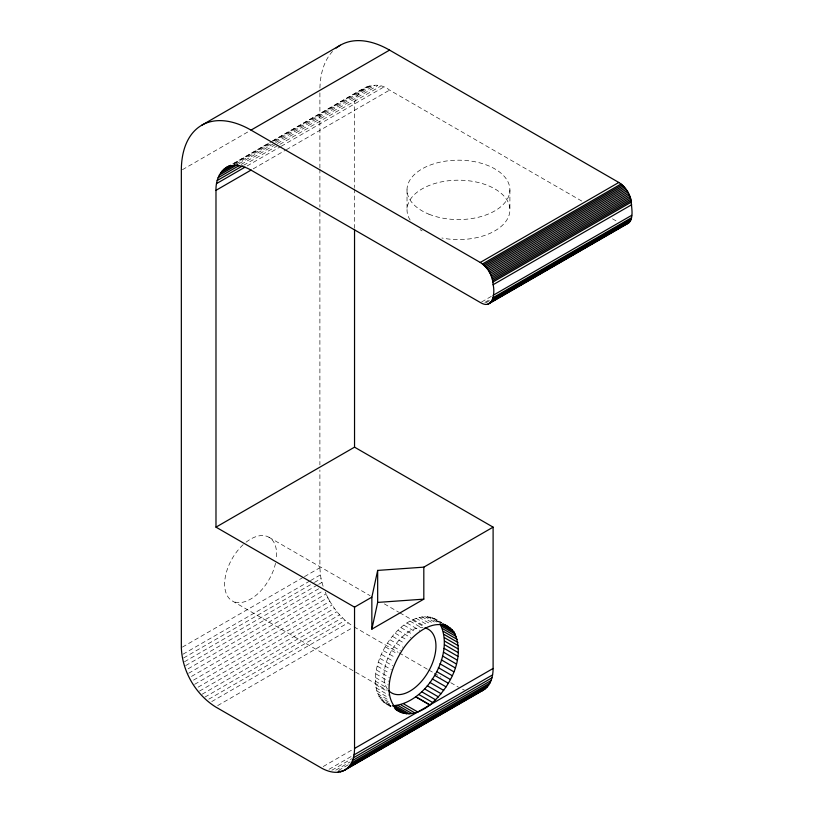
<?xml version="1.0" encoding="UTF-8"?>
<svg xmlns="http://www.w3.org/2000/svg" width="813" height="813" viewBox="0 0 813 813"><rect width="100%" height="100%" fill="white"/><g stroke="black" fill="none" stroke-linecap="round" stroke-linejoin="round"><path stroke-width="0.61" stroke-dasharray="4.07 3.05" d="M390.799 706.599C348.167 686.06 403.197 592.514 441.916 622.982M581.742 201.055L389.569 90.111C374.193 77.601 351.389 90.761 354.539 110.334L354.539 187.579M182.437 169.693L249.52 130.974M232.833 163.84L271.329 141.625M272.426 140.984L364.803 87.662M233.992 163.393L271.461 141.767M272.477 141.177L367.049 86.574M234.215 163.921L269.601 143.484M273.808 141.066L369.478 85.822M236.065 163.931L271.257 143.616M275.282 141.289L372.059 85.416M239.052 163.708L275.343 142.753M275.79 142.499L374.763 85.355M241.187 164.389L276.42 144.043M277.477 143.434L377.588 85.629M243.565 165.313L278.757 144.999M279.855 144.368L380.504 86.259M247.122 165.943L280.292 146.787M281.217 146.259L383.482 87.215M253.209 168.84L285.261 150.334M286.359 149.704L389.569 90.111M481.611 301.979L491.509 296.257M484.904 302.385L490.402 299.204M485.971 302.731L490.371 300.19M182.437 647.087L303.401 577.25M304.509 576.62L319.895 567.728L319.895 469.965M182.955 654.231L309.418 581.224M310.525 580.584L320.424 574.872L319.895 567.728M183.606 657.971L313.361 583.053M314.468 582.413L321.064 578.602L320.424 574.872M184.5 661.762L317.558 584.943M318.655 584.303L321.958 582.403L321.064 578.602M185.638 665.603L320.901 587.504M188.118 668.804L323.371 590.716M188.616 673.266L326.074 593.907L324.875 591.041M191.522 676.406L327.883 597.677L326.074 593.907M193.535 680.105L329.895 601.376C335.667 611.193 343.259 620.207 353.055 626.193M194.632 684.333L332.1 604.974M198.098 687.158L334.458 608.429M199.51 691.091L336.968 611.722M202.152 694.2L339.61 614.841M204.906 697.107L342.364 617.748M208.839 699.15L345.2 620.421M211.756 701.568L348.116 622.839M217.681 705.593L352.944 627.494M323.228 766.527L352.923 749.383M329.052 769.301L352.141 755.968M331.907 770.216L351.694 758.793M335.789 770.175L350.088 761.923M338.493 770.45L348.391 764.728M390.098 705.338L385.474 703.53M462.506 689.19L464.436 690.115M612.484 218.809L616.874 221.349M432.231 617.606L441.825 623.144M429.833 616.864L440.494 623.022M427.282 616.457L439.01 623.225M424.599 616.396L436.327 623.165M421.815 616.671L432.465 622.829M418.929 617.291L430.656 624.059M415.982 618.236L427.699 625.004M412.984 619.506L424.711 626.284M268.991 537.281L370.088 595.655M384.376 603.907L398.665 612.148M399.762 612.789L423.939 626.742M409.965 621.102L421.693 627.87M406.947 623.002L419.732 630.38M403.949 625.187L415.677 631.955M401.002 627.636L412.719 634.414M398.116 630.349L410.911 637.738M395.321 633.297L407.049 640.075M392.649 636.457L404.366 643.225M390.098 639.811L402.882 647.189M387.699 643.317L400.484 650.695M354.041 626.864L398.024 652.25M399.122 652.89L427.709 669.394M428.807 670.024L433.207 672.564M434.305 673.205L440.9 677.016M450.798 682.727L458.491 687.168M385.474 646.955L397.191 653.723M383.431 650.715L395.148 657.483M381.592 654.536L393.309 661.315M379.966 658.418L392.75 665.806M378.573 662.321L391.358 669.709M377.415 666.213L389.132 672.981M376.5 670.064L389.295 677.453M375.85 673.855L388.644 681.233M375.454 677.534L388.248 684.922M375.321 681.101L387.049 687.869M243.168 544.669A36.737 21.209 -60 0 0 232.254 600.919L387.201 690.379M375.454 684.505L387.181 691.284M375.85 687.737L388.644 695.125M376.5 690.776L388.228 697.544M377.415 693.57L389.132 700.339M378.573 696.131L390.291 702.899M379.966 698.418L390.626 704.576M381.592 700.43L391.185 705.969M383.431 702.127L390.89 706.446M434.457 618.673L439.427 623.114M327.883 597.677L329.895 601.376M321.958 582.403L323.096 586.234M509.893 189.886L509.893 209.886M407.018 189.886L407.018 209.886M354.539 188.84L354.539 228.097M319.895 92.875L319.895 167.783M319.895 169.053L319.895 207.142M319.895 212.223L319.895 464.884M319.926 88.017A98.525 56.89 60 0 1 332.497 51.463M410.128 220.038A51.443 29.695 0 0 1 452.119 180.415A51.443 29.695 0 0 1 509.629 212.904A51.443 29.695 0 0 1 441.926 238.006M422.089 230.882A51.443 29.695 0 0 1 420.036 229.622M246.105 542.169A36.737 21.209 -60 0 1 276.207 559.537M275.505 563.338A36.737 21.209 -60 0 1 232.254 600.919M387.466 689.089A36.737 21.209 -60 0 1 391.592 650.491A36.737 21.209 -60 0 1 422.953 627.626M428.959 214.205A51.443 29.695 0 0 0 509.7 192.468A51.443 29.695 0 0 0 436.723 162.966A51.443 29.695 0 0 0 428.959 214.205"/><path stroke-width="1.22" d="M406.5 713.743L392.649 705.745C425.961 703.733 455.717 654.191 439.965 623.784L453.817 631.782C466.662 657.28 449.731 688.194 429.833 705.023A48.993 28.282 -60 0 1 417.801 711.964C410.728 714.881 402.333 714.363 396.124 709.678M625.37 224.297C635.36 221.939 631.152 207.752 631.223 200.628C629.587 193.331 625.238 186.431 618.805 182.458L389.569 50.111L251.014 130.11A98.525 56.89 60 0 0 181.34 170.334L181.34 647.727C182.254 671.284 195.537 694.282 215.486 706.863L321.033 767.797C328.015 771.832 337.232 774.403 344.722 770.145L483.288 690.146C490.717 685.786 493.105 676.528 493.105 668.459L493.105 527.149L423.817 567.149L377.669 570.411L371.856 597.149L354.539 607.148L215.984 527.149L215.984 190.333C215.648 180.496 219.866 169.673 229.54 165.75M344.722 770.145C352.151 765.785 354.539 756.517 354.539 748.458L354.539 607.148M226.238 167.651C234.073 163.21 243.707 165.893 251.014 170.11L480.513 302.609C492.871 310.038 495.249 293.158 493.105 284.723C492.759 275.851 487.759 267.192 480.249 262.457L251.014 130.11M423.817 567.149L423.817 599.151L371.856 629.15L377.669 602.413L377.669 570.411M201.746 125.232L340.301 45.233M224.175 169.063L230.77 165.252M222.315 170.791L231.116 165.71M220.669 172.813L234.967 164.561M219.266 175.13L237.955 164.338M218.097 177.722L238.992 165.659M217.173 180.557L242.467 165.954M216.512 183.616L245.099 167.112M215.984 190.333L251.166 170.019M480.249 262.457L618.805 182.458M482.475 263.971L621.041 183.972M483.572 264.886L622.128 184.886M484.639 265.892L623.205 185.892M485.676 266.979L624.242 186.99M486.672 268.158L625.227 188.159M487.617 269.398L626.183 189.399M488.511 270.699L627.067 190.699M489.335 272.05L627.89 192.051M490.097 273.442L628.652 193.443M490.778 274.865L629.333 194.866M491.377 276.308L629.933 196.309M491.895 277.751L630.451 197.752M492.322 279.194L630.888 199.205M492.658 280.627L631.223 200.628M492.902 282.03L631.467 202.031M493.105 284.723L631.66 204.724M493.105 295.343L631.66 215.343M492.912 297.761L631.467 217.762M492.668 298.859L631.234 218.86M492.343 299.875L630.898 219.876M491.916 300.81L630.481 220.811M490.107 302.395L629.973 221.644M487.729 304.153L629.384 222.366M488.603 303.879L628.713 222.986M215.984 527.149L354.539 447.16L493.105 527.149M354.539 748.458L429.833 705.023L415.982 697.015M493.105 668.459L429.975 704.901L416.124 696.893M354.031 754.881L492.587 674.881M353.401 757.807L491.956 677.808M352.517 760.521L491.082 680.522M351.399 762.99L489.965 682.991M337.781 772.289L339.986 771.019M350.047 765.206L488.613 685.207M340.251 771.903L342.446 770.633M348.482 767.147L487.038 687.148M342.568 771.181L485.259 688.804M481.133 691.182L483.288 690.146M377.669 602.413L423.817 599.151M453.817 631.782C437.059 612.931 410.982 635.207 401.551 651.315C391.033 668.123 380.718 696.7 399.325 711.527M445.118 624.831L448.319 626.671M442.892 623.754L450.351 628.073M442.607 624.242L452.191 629.78M441.357 626.071L455.219 634.069M442.516 628.632L456.367 636.63M443.42 631.427L457.282 639.435M444.081 634.455L457.932 642.463M444.467 637.687L458.329 645.695M444.599 641.101L458.461 649.099M444.467 644.668L458.329 652.666M444.081 648.347L457.932 656.355M443.42 652.138L457.282 660.136M442.516 655.989L456.367 663.987M441.357 659.882L455.219 667.88M439.965 663.784L453.817 671.782M438.339 667.656L452.191 675.664M436.5 671.487L450.351 679.495M434.457 675.247L448.319 683.245M432.231 678.885L446.083 686.883M429.833 682.392L443.685 690.4M427.282 685.745L441.144 693.743M424.599 688.896L438.461 696.904M421.815 691.843L435.666 699.851M418.929 694.556L432.79 702.564M403.807 704.007L417.801 711.964M401.002 704.912L414.854 712.91M398.116 705.532L411.967 713.529M395.321 705.806L409.183 713.804M394.356 707.798L403.949 713.336M395.148 708.906L401.551 712.595M371.856 597.149L371.856 629.15M354.539 229.357L354.539 447.16M336.196 48.038A98.525 56.89 60 0 1 389.569 50.111M424.864 627.921A36.737 21.209 -60 0 1 428.339 671.711A36.737 21.209 -60 0 1 388.685 690.593"/></g></svg>
